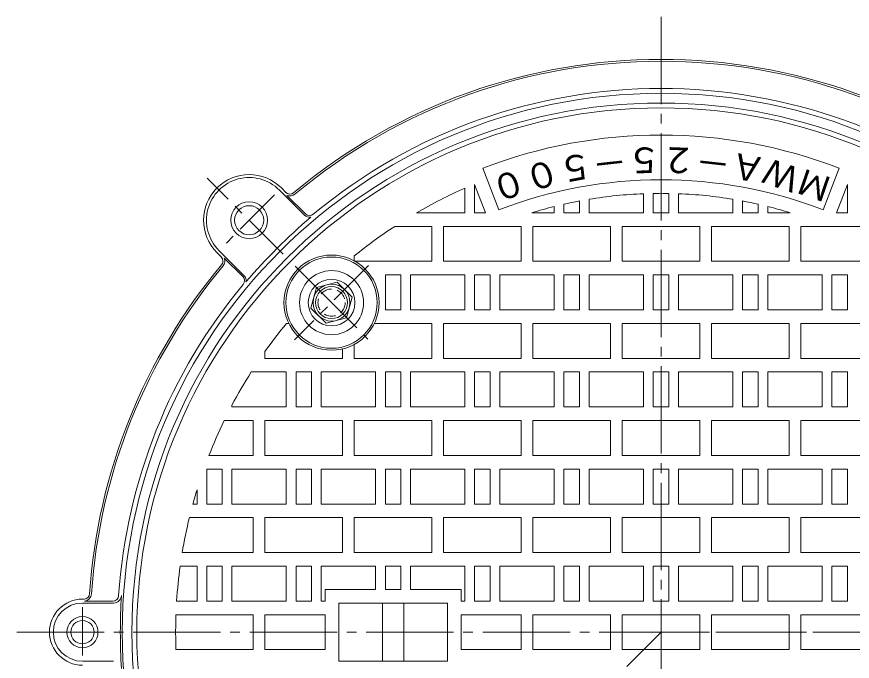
# Model space of a CAD drawing. Units: millimetres, scale not verified. Extents: x -839 to 950, y -677 to 661.
# Drawn here: x -680.7 to -250.4, y 323.7 to 655.6 of the extents above; entities that cross this region are included whole.
import ezdxf
from ezdxf.enums import TextEntityAlignment as Align

# ---------------------------------------------------------------- set-up
doc = ezdxf.new("R2010")
doc.units = ezdxf.units.MM
doc.header["$LTSCALE"] = 5
for name, pattern in [('CHAIN1', [8, 5, -1, 1, -1]), ('CHAIN2', [12, 9, -1, 1, -1]), ('DASHED1', [1.8, 1.2, -0.6])]:
    doc.linetypes.add(name, pattern=pattern)
for name, color, linetype, lineweight in [('8-1', 2, 'Continuous', 9), ('8-2', 3, 'Continuous', 9), ('8-3', 4, 'Continuous', 9), ('8-5', 7, 'Continuous', 9)]:
    doc.layers.add(name, color=color, linetype=linetype, lineweight=lineweight)
doc.styles.add('ＭＳ ゴシック', font='')
doc.styles.get('ＭＳ ゴシック').set_extended_font_data('MS Gothic')

msp = doc.modelspace()

# ---------------------------------------------------------------- linework, layer by layer
at = {"layer": '8-1', "linetype": 'CHAIN1'}
for p, q in [((-543.519, 533.333), (-582.661, 572.474)), ((-547.991, 563.837), (-574.024, 537.804)), ((-646.876, 351.609), (-646.876, 325.769))]:
    msp.add_line(p, q, dxfattribs=at)
at = {"layer": '8-1'}
for p, q in [((-532.597, 553.523), (-545.451, 566.377)), ((-542.141, 565.189), (-544.39, 567.437)), ((-532.031, 554.089), (-541.562, 563.619)), ((-575.375, 531.954), (-577.624, 534.204)), ((-563.71, 522.41), (-576.564, 535.264)), ((-564.275, 521.845), (-573.806, 531.375)), ((-646.204, 355.689), (-646.876, 355.689)), ((-646.876, 353.689), (-630.832, 353.689)), ((-645.904, 354.689), (-631.237, 354.689)), ((-646.876, 323.689), (-630.819, 323.689))]:
    msp.add_line(p, q, dxfattribs=at)
for centre, radius in [((-348.876, 338.689), 277.5), ((-348.876, 338.689), 272.5), ((-561.007, 550.821), 9.5), ((-561.007, 550.821), 7.5), ((-646.876, 338.689), 8), ((-646.876, 338.689), 6)]:
    msp.add_circle(centre, radius, dxfattribs=at)
for centre, radius, start, end in [((-348.876, 338.689), 295, 50.10187, 129.89813), ((-348.876, 338.689), 294, 50.10187, 129.89813), ((-348.876, 338.689), 280, 50.23071, 129.76929), ((-561.007, 550.821), 23.5, 45, 224.99974), ((-561.007, 550.821), 22, 45, 225.00027), ((-540.02, 567.31), 3, 225.00233, 309.89813), ((-540.02, 567.31), 4, 247.32854, 309.89813), ((-313.52, 303.333), 329.583, 130.89749, 139.10247), ((-529.91, 556.21), 3.8, 225, 279.22804), ((-529.91, 556.21), 3, 225, 309.76929), ((-577.497, 529.833), 3, 320.10184, 44.99338), ((-577.497, 529.833), 4, 320.10184, 22.67194), ((-348.876, 338.689), 295, 140.10184, 176.15175), ((-348.876, 338.689), 294, 140.10184, 176.15175), ((-566.397, 519.723), 3, 320.23066, 45), ((-566.397, 519.723), 3.8, 350.77182, 45), ((-348.876, 338.689), 280, 140.23066, 176.15039), ((-646.204, 358.689), 3, 270, 356.15175), ((-646.204, 358.677), 4, 274.30129, 356.15392), ((-631.237, 357.689), 3, 270, 356.15039), ((-630.832, 357.689), 4, 269.99997, 356.72417), ((-298.875, 338.689), 328.5, 176.72417, 183.27583), ((-298.875, 338.689), 328.5, 176.69251, 176.72417), ((-646.876, 338.689), 17, 90, 270), ((-646.876, 338.689), 15, 90, 270)]:
    msp.add_arc(centre, radius, start, end, dxfattribs=at)
at = {"layer": '8-2', "linetype": 'CHAIN2'}
for p, q in [((-348.876, 655.647), (-348.876, 21.96)), ((-537.345, 527.158), (-499.817, 489.63)), ((-680.738, 338.689), (-38.99, 338.689))]:
    msp.add_line(p, q, dxfattribs=at)
at = {"layer": '8-2'}
for p, q in [((-440.618, 577.685), (-432.375, 556.213)), ((-257.133, 577.685), (-265.376, 556.213)), ((-444.875, 569.243), (-444.875, 554.69)), ((-444.875, 569.243), (-439.289, 554.69)), ((-252.876, 569.243), (-258.462, 554.69)), ((-252.876, 569.243), (-252.876, 554.69)), ((-449.875, 567.379), (-449.875, 554.69)), ((-357.875, 564.509), (-357.875, 554.69)), ((-352.875, 564.653), (-352.875, 554.69)), ((-344.876, 564.653), (-344.876, 554.69)), ((-339.876, 564.509), (-339.876, 554.69)), ((-390.875, 560.751), (-390.875, 554.69)), ((-385.875, 561.639), (-385.875, 554.69)), ((-311.876, 561.639), (-311.876, 554.69)), ((-306.876, 560.751), (-306.876, 554.69)), ((-403.875, 557.894), (-403.875, 554.69)), ((-398.875, 559.088), (-398.875, 554.69)), ((-298.876, 559.088), (-298.876, 554.69)), ((-293.876, 557.894), (-293.876, 554.69)), ((-474.746, 554.69), (-449.875, 554.69)), ((-444.875, 554.69), (-439.289, 554.69)), ((-415.355, 554.69), (-403.875, 554.69)), ((-398.875, 554.69), (-390.875, 554.69)), ((-385.875, 554.69), (-357.875, 554.69)), ((-352.875, 554.69), (-348.876, 554.69)), ((-344.876, 554.69), (-348.876, 554.69)), ((-311.876, 554.69), (-339.876, 554.69)), ((-298.876, 554.69), (-306.876, 554.69)), ((-282.396, 554.69), (-293.876, 554.69)), ((-252.876, 554.69), (-258.462, 554.69)), ((-486.056, 547.69), (-466.876, 547.69)), ((-466.876, 547.69), (-466.876, 529.689)), ((-460.876, 547.69), (-460.876, 529.689)), ((-414.876, 547.69), (-414.876, 529.689)), ((-368.875, 547.69), (-368.875, 529.689)), ((-368.875, 547.69), (-348.876, 547.69)), ((-328.876, 547.69), (-348.876, 547.69)), ((-328.876, 547.69), (-328.876, 529.689)), ((-282.875, 547.69), (-282.875, 529.689)), ((-506.876, 532.43), (-506.876, 529.917)), ((-506.467, 529.689), (-466.876, 529.689)), ((-460.876, 529.689), (-420.876, 529.689)), ((-414.876, 529.689), (-374.875, 529.689)), ((-368.875, 529.689), (-348.876, 529.689)), ((-328.876, 529.689), (-348.876, 529.689)), ((-282.875, 529.689), (-322.876, 529.689)), ((-236.875, 529.689), (-276.875, 529.689)), ((-490.875, 522.689), (-490.875, 504.689)), ((-490.875, 522.689), (-482.875, 522.689)), ((-482.875, 522.689), (-482.875, 504.689)), ((-477.875, 522.689), (-477.875, 504.689)), ((-477.875, 522.689), (-449.875, 522.689)), ((-449.875, 522.689), (-449.875, 504.689)), ((-444.875, 522.689), (-444.875, 504.689)), ((-444.875, 522.689), (-436.875, 522.689)), ((-436.875, 522.689), (-436.875, 504.689)), ((-431.875, 522.689), (-431.875, 504.689)), ((-431.875, 522.689), (-403.875, 522.689)), ((-403.875, 522.689), (-403.875, 504.689)), ((-398.875, 522.689), (-398.875, 504.689)), ((-398.875, 522.689), (-390.875, 522.689)), ((-390.875, 522.689), (-390.875, 504.689)), ((-385.875, 522.689), (-385.875, 504.689)), ((-385.875, 522.689), (-357.875, 522.689)), ((-357.875, 522.689), (-357.875, 504.689)), ((-352.875, 522.689), (-352.875, 504.689)), ((-352.875, 522.689), (-348.876, 522.689)), ((-344.876, 522.689), (-348.876, 522.689)), ((-344.876, 522.689), (-344.876, 504.689)), ((-339.876, 522.689), (-339.876, 504.689)), ((-311.876, 522.689), (-339.876, 522.689)), ((-311.876, 522.689), (-311.876, 504.689)), ((-306.876, 522.689), (-306.876, 504.689)), ((-298.876, 522.689), (-306.876, 522.689)), ((-298.876, 522.689), (-298.876, 504.689)), ((-293.876, 522.689), (-293.876, 504.689)), ((-265.876, 522.689), (-293.876, 522.689)), ((-265.876, 522.689), (-265.876, 504.689)), ((-260.876, 522.689), (-260.876, 504.689)), ((-252.876, 522.689), (-260.876, 522.689)), ((-252.876, 522.689), (-252.876, 504.689)), ((-490.875, 504.689), (-482.875, 504.689)), ((-477.875, 504.689), (-449.875, 504.689)), ((-444.875, 504.689), (-436.875, 504.689)), ((-431.875, 504.689), (-403.875, 504.689)), ((-398.875, 504.689), (-390.875, 504.689)), ((-385.875, 504.689), (-357.875, 504.689)), ((-352.875, 504.689), (-348.876, 504.689)), ((-344.876, 504.689), (-348.876, 504.689)), ((-311.876, 504.689), (-339.876, 504.689)), ((-298.876, 504.689), (-306.876, 504.689)), ((-265.876, 504.689), (-293.876, 504.689)), ((-252.876, 504.689), (-260.876, 504.689)), ((-541.797, 497.689), (-540.619, 497.689)), ((-496.544, 497.689), (-466.876, 497.689)), ((-466.876, 497.689), (-466.876, 479.689)), ((-460.876, 497.689), (-460.876, 479.689)), ((-414.876, 497.689), (-414.876, 479.689)), ((-368.875, 497.689), (-368.875, 479.689)), ((-368.875, 497.689), (-348.876, 497.689)), ((-328.876, 497.689), (-348.876, 497.689)), ((-328.876, 497.689), (-328.876, 479.689)), ((-282.875, 497.689), (-282.875, 479.689)), ((-506.876, 486.871), (-506.876, 479.689)), ((-552.876, 483.201), (-552.876, 479.689)), ((-512.876, 484.568), (-512.876, 479.689)), ((-552.876, 479.689), (-512.876, 479.689)), ((-506.876, 479.689), (-466.876, 479.689)), ((-460.876, 479.689), (-420.876, 479.689)), ((-414.876, 479.689), (-374.875, 479.689)), ((-368.875, 479.689), (-348.876, 479.689)), ((-328.876, 479.689), (-348.876, 479.689)), ((-282.875, 479.689), (-322.876, 479.689)), ((-236.875, 479.689), (-276.875, 479.689)), ((-559.929, 472.689), (-541.875, 472.689)), ((-541.875, 472.689), (-541.875, 454.689)), ((-536.875, 472.689), (-536.875, 454.689)), ((-536.875, 472.689), (-528.875, 472.689)), ((-528.875, 472.689), (-528.875, 454.689)), ((-523.875, 472.689), (-523.875, 454.689)), ((-523.875, 472.689), (-495.875, 472.689)), ((-495.875, 472.689), (-495.875, 454.689)), ((-490.875, 472.689), (-490.875, 454.689)), ((-490.875, 472.689), (-482.875, 472.689)), ((-482.875, 472.689), (-482.875, 454.689)), ((-477.875, 472.689), (-477.875, 454.689)), ((-477.875, 472.689), (-449.875, 472.689)), ((-449.875, 472.689), (-449.875, 454.689)), ((-444.875, 472.689), (-444.875, 454.689)), ((-444.875, 472.689), (-436.875, 472.689)), ((-436.875, 472.689), (-436.875, 454.689)), ((-431.875, 472.689), (-431.875, 454.689)), ((-431.875, 472.689), (-403.875, 472.689)), ((-403.875, 472.689), (-403.875, 454.689)), ((-398.875, 472.689), (-398.875, 454.689)), ((-398.875, 472.689), (-390.875, 472.689)), ((-390.875, 472.689), (-390.875, 454.689)), ((-385.875, 472.689), (-385.875, 454.689)), ((-385.875, 472.689), (-357.875, 472.689)), ((-357.875, 472.689), (-357.875, 454.689)), ((-352.875, 472.689), (-352.875, 454.689)), ((-352.875, 472.689), (-348.876, 472.689)), ((-344.876, 472.689), (-348.876, 472.689)), ((-344.876, 472.689), (-344.876, 454.689)), ((-339.876, 472.689), (-339.876, 454.689)), ((-311.876, 472.689), (-339.876, 472.689)), ((-311.876, 472.689), (-311.876, 454.689)), ((-306.876, 472.689), (-306.876, 454.689)), ((-298.876, 472.689), (-306.876, 472.689)), ((-298.876, 472.689), (-298.876, 454.689)), ((-293.876, 472.689), (-293.876, 454.689)), ((-265.876, 472.689), (-293.876, 472.689)), ((-265.876, 472.689), (-265.876, 454.689)), ((-260.876, 472.689), (-260.876, 454.689)), ((-252.876, 472.689), (-260.876, 472.689)), ((-252.876, 472.689), (-252.876, 454.689)), ((-569.875, 455.561), (-569.875, 454.689)), ((-569.875, 454.689), (-541.875, 454.689)), ((-536.875, 454.689), (-528.875, 454.689)), ((-523.875, 454.689), (-495.875, 454.689)), ((-490.875, 454.689), (-482.875, 454.689)), ((-477.875, 454.689), (-449.875, 454.689)), ((-444.875, 454.689), (-436.875, 454.689)), ((-431.875, 454.689), (-403.875, 454.689)), ((-398.875, 454.689), (-390.875, 454.689)), ((-385.875, 454.689), (-357.875, 454.689)), ((-352.875, 454.689), (-348.876, 454.689)), ((-344.876, 454.689), (-348.876, 454.689)), ((-311.876, 454.689), (-339.876, 454.689)), ((-298.876, 454.689), (-306.876, 454.689)), ((-265.876, 454.689), (-293.876, 454.689)), ((-252.876, 454.689), (-260.876, 454.689)), ((-573.862, 447.689), (-558.876, 447.689)), ((-558.876, 447.689), (-558.876, 429.689)), ((-552.876, 447.689), (-552.876, 429.689)), ((-506.876, 447.689), (-506.876, 429.689)), ((-460.876, 447.689), (-460.876, 429.689)), ((-414.876, 447.689), (-414.876, 429.689)), ((-368.875, 447.689), (-368.875, 429.689)), ((-368.875, 447.689), (-348.876, 447.689)), ((-328.876, 447.689), (-348.876, 447.689)), ((-328.876, 447.689), (-328.876, 429.689)), ((-282.875, 447.689), (-282.875, 429.689)), ((-581.725, 429.689), (-558.876, 429.689)), ((-552.876, 429.689), (-512.876, 429.689)), ((-506.876, 429.689), (-466.876, 429.689)), ((-460.876, 429.689), (-420.876, 429.689)), ((-414.876, 429.689), (-374.875, 429.689)), ((-368.875, 429.689), (-348.876, 429.689)), ((-328.876, 429.689), (-348.876, 429.689)), ((-282.875, 429.689), (-322.876, 429.689)), ((-236.875, 429.689), (-276.875, 429.689)), ((-582.875, 422.689), (-582.875, 404.689)), ((-582.875, 422.689), (-574.875, 422.689)), ((-574.875, 422.689), (-574.875, 404.689)), ((-569.875, 422.689), (-569.875, 404.689)), ((-569.875, 422.689), (-541.875, 422.689)), ((-541.875, 422.689), (-541.875, 404.689)), ((-536.875, 422.689), (-536.875, 404.689)), ((-536.875, 422.689), (-528.875, 422.689)), ((-528.875, 422.689), (-528.875, 404.689)), ((-523.875, 422.689), (-523.875, 404.689)), ((-523.875, 422.689), (-495.875, 422.689)), ((-495.875, 422.689), (-495.875, 404.689)), ((-490.875, 422.689), (-490.875, 404.689)), ((-490.875, 422.689), (-482.875, 422.689)), ((-482.875, 422.689), (-482.875, 404.689)), ((-477.875, 422.689), (-477.875, 404.689)), ((-477.875, 422.689), (-449.875, 422.689)), ((-449.875, 422.689), (-449.875, 404.689)), ((-444.875, 422.689), (-444.875, 404.689)), ((-444.875, 422.689), (-436.875, 422.689)), ((-436.875, 422.689), (-436.875, 404.689)), ((-431.875, 422.689), (-431.875, 404.689)), ((-431.875, 422.689), (-403.875, 422.689)), ((-403.875, 422.689), (-403.875, 404.689)), ((-398.875, 422.689), (-398.875, 404.689)), ((-398.875, 422.689), (-390.875, 422.689)), ((-390.875, 422.689), (-390.875, 404.689)), ((-385.875, 422.689), (-357.875, 422.689)), ((-385.875, 422.689), (-385.875, 404.689)), ((-357.875, 422.689), (-357.875, 404.689)), ((-352.875, 422.689), (-348.876, 422.689)), ((-352.875, 422.689), (-352.875, 404.689)), ((-344.876, 422.689), (-348.876, 422.689)), ((-344.876, 422.689), (-344.876, 404.689)), ((-311.876, 422.689), (-339.876, 422.689)), ((-339.876, 422.689), (-339.876, 404.689)), ((-311.876, 422.689), (-311.876, 404.689)), ((-306.876, 422.689), (-306.876, 404.689)), ((-298.876, 422.689), (-306.876, 422.689)), ((-298.876, 422.689), (-298.876, 404.689)), ((-293.876, 422.689), (-293.876, 404.689)), ((-265.876, 422.689), (-293.876, 422.689)), ((-265.876, 422.689), (-265.876, 404.689)), ((-260.876, 422.689), (-260.876, 404.689)), ((-252.876, 422.689), (-260.876, 422.689)), ((-252.876, 422.689), (-252.876, 404.689)), ((-587.875, 412.032), (-587.875, 404.689)), ((-590.006, 404.689), (-587.875, 404.689)), ((-582.875, 404.689), (-574.875, 404.689)), ((-569.875, 404.689), (-541.875, 404.689)), ((-536.875, 404.689), (-528.875, 404.689)), ((-523.875, 404.689), (-495.875, 404.689)), ((-490.875, 404.689), (-482.875, 404.689)), ((-477.875, 404.689), (-449.875, 404.689)), ((-444.875, 404.689), (-436.875, 404.689)), ((-431.875, 404.689), (-403.875, 404.689)), ((-398.875, 404.689), (-390.875, 404.689)), ((-357.875, 404.689), (-385.875, 404.689)), ((-344.876, 404.689), (-352.875, 404.689)), ((-311.876, 404.689), (-339.876, 404.689)), ((-298.876, 404.689), (-306.876, 404.689)), ((-265.876, 404.689), (-293.876, 404.689)), ((-252.876, 404.689), (-260.876, 404.689)), ((-552.876, 397.689), (-552.876, 379.689)), ((-506.876, 397.689), (-506.876, 379.689)), ((-460.876, 397.689), (-460.876, 379.689)), ((-460.876, 397.689), (-420.876, 397.689)), ((-420.876, 397.689), (-420.876, 379.689)), ((-414.876, 397.689), (-414.876, 379.689)), ((-368.875, 397.689), (-368.875, 379.689)), ((-368.875, 397.689), (-328.876, 397.689)), ((-328.876, 397.689), (-328.876, 379.689)), ((-282.876, 397.689), (-282.876, 379.689)), ((-236.875, 397.689), (-276.875, 397.689)), ((-276.875, 397.689), (-276.875, 379.689)), ((-595.491, 379.689), (-558.876, 379.689)), ((-552.876, 379.689), (-512.876, 379.689)), ((-506.876, 379.689), (-466.876, 379.689)), ((-460.876, 379.689), (-420.876, 379.689)), ((-414.876, 379.689), (-374.876, 379.689)), ((-368.875, 379.689), (-328.876, 379.689)), ((-282.876, 379.689), (-322.875, 379.689)), ((-236.875, 379.689), (-276.875, 379.689)), ((-596.553, 372.689), (-587.875, 372.689)), ((-587.875, 372.689), (-587.875, 354.689)), ((-582.875, 372.689), (-582.875, 354.689)), ((-582.875, 372.689), (-574.875, 372.689)), ((-574.875, 372.689), (-574.875, 354.689)), ((-569.875, 372.689), (-569.875, 354.689)), ((-569.875, 372.689), (-541.875, 372.689)), ((-541.875, 372.689), (-541.875, 354.689)), ((-536.875, 372.689), (-536.875, 354.689)), ((-536.875, 372.689), (-528.875, 372.689)), ((-528.875, 372.689), (-528.875, 354.689)), ((-523.875, 372.689), (-523.875, 354.689)), ((-523.875, 372.689), (-495.875, 372.689)), ((-495.875, 372.689), (-495.875, 360.688)), ((-490.875, 372.689), (-482.875, 372.689)), ((-490.875, 372.689), (-490.875, 360.688)), ((-482.875, 372.689), (-482.875, 360.688)), ((-477.875, 372.689), (-449.875, 372.689)), ((-477.875, 372.689), (-477.875, 360.688)), ((-449.875, 372.689), (-449.875, 354.689)), ((-444.875, 372.689), (-444.875, 354.689)), ((-444.875, 372.689), (-436.875, 372.689)), ((-436.875, 372.689), (-436.875, 354.689)), ((-431.875, 372.689), (-431.875, 354.689)), ((-431.875, 372.689), (-403.875, 372.689)), ((-403.875, 372.689), (-403.875, 354.689)), ((-398.875, 372.689), (-398.875, 354.689)), ((-398.875, 372.689), (-390.875, 372.689)), ((-390.875, 372.689), (-390.875, 354.689)), ((-385.875, 372.689), (-357.875, 372.689)), ((-385.875, 372.689), (-385.875, 354.689)), ((-357.875, 372.689), (-357.875, 354.689)), ((-352.875, 372.689), (-348.876, 372.689)), ((-352.875, 372.689), (-352.875, 354.689)), ((-344.876, 372.689), (-348.876, 372.689)), ((-344.876, 372.689), (-344.876, 354.689)), ((-311.876, 372.689), (-339.876, 372.689)), ((-339.876, 372.689), (-339.876, 354.689)), ((-311.876, 372.689), (-311.876, 354.689)), ((-306.876, 372.689), (-306.876, 354.689)), ((-298.876, 372.689), (-306.876, 372.689)), ((-298.876, 372.689), (-298.876, 354.689)), ((-293.876, 372.689), (-293.876, 354.689)), ((-265.876, 372.689), (-293.876, 372.689)), ((-265.876, 372.689), (-265.876, 354.689)), ((-260.876, 372.689), (-260.876, 354.689)), ((-252.876, 372.689), (-260.876, 372.689)), ((-252.876, 372.689), (-252.876, 354.689)), ((-521.875, 360.688), (-521.875, 354.689)), ((-521.875, 360.688), (-495.875, 360.688)), ((-490.875, 360.688), (-482.875, 360.688)), ((-477.875, 360.688), (-451.876, 360.688)), ((-598.363, 354.689), (-587.875, 354.689)), ((-582.875, 354.689), (-574.875, 354.689)), ((-569.875, 354.689), (-541.875, 354.689)), ((-528.875, 354.689), (-536.875, 354.689)), ((-521.875, 354.689), (-523.875, 354.689)), ((-514.876, 353.688), (-458.876, 353.688)), ((-514.876, 353.688), (-514.876, 338.689)), ((-492.376, 353.688), (-492.376, 338.689)), ((-481.376, 353.688), (-481.376, 338.689)), ((-458.876, 353.689), (-458.876, 338.688)), ((-444.875, 354.689), (-436.875, 354.689)), ((-431.875, 354.689), (-403.875, 354.689)), ((-398.875, 354.689), (-390.875, 354.689)), ((-357.875, 354.689), (-385.875, 354.689)), ((-344.876, 354.689), (-352.875, 354.689)), ((-311.876, 354.689), (-339.876, 354.689)), ((-298.876, 354.689), (-306.876, 354.689)), ((-265.876, 354.689), (-293.876, 354.689)), ((-252.876, 354.689), (-260.876, 354.689)), ((-598.713, 347.688), (-558.876, 347.688)), ((-558.876, 347.688), (-558.876, 338.689)), ((-552.876, 347.688), (-521.875, 347.688)), ((-552.876, 347.688), (-552.876, 338.689)), ((-521.875, 347.688), (-521.875, 338.689)), ((-451.875, 347.689), (-420.876, 347.689)), ((-451.875, 347.689), (-451.875, 338.688)), ((-420.876, 347.689), (-420.876, 338.688)), ((-414.876, 347.689), (-374.876, 347.689)), ((-414.876, 347.689), (-414.876, 338.688)), ((-374.876, 347.689), (-374.876, 338.688)), ((-368.875, 347.689), (-328.876, 347.689)), ((-368.875, 347.689), (-368.875, 338.688)), ((-328.876, 347.689), (-328.876, 338.688)), ((-282.876, 347.689), (-322.875, 347.689)), ((-322.875, 347.689), (-322.875, 338.688)), ((-282.876, 347.689), (-282.876, 338.688)), ((-245.875, 347.689), (-276.875, 347.689)), ((-276.875, 347.689), (-276.875, 338.688)), ((-558.876, 329.689), (-558.876, 338.689)), ((-552.876, 329.689), (-552.876, 338.689)), ((-521.875, 329.689), (-521.875, 338.689)), ((-514.876, 323.689), (-514.876, 338.689)), ((-492.376, 323.689), (-492.376, 338.689)), ((-481.376, 323.689), (-481.376, 338.689)), ((-458.876, 323.689), (-458.876, 338.689)), ((-451.875, 329.689), (-451.875, 338.689)), ((-420.876, 329.689), (-420.876, 338.689)), ((-414.876, 329.689), (-414.876, 338.689)), ((-374.876, 329.689), (-374.876, 338.689)), ((-368.875, 329.689), (-368.875, 338.689)), ((-328.876, 329.689), (-328.876, 338.689)), ((-322.875, 329.689), (-322.875, 338.689)), ((-282.876, 329.689), (-282.876, 338.689)), ((-276.875, 329.689), (-276.875, 338.689)), ((-598.713, 329.689), (-558.876, 329.689)), ((-552.876, 329.689), (-521.875, 329.689)), ((-451.875, 329.689), (-420.876, 329.689)), ((-414.876, 329.689), (-374.876, 329.689)), ((-368.875, 329.689), (-328.876, 329.689)), ((-282.876, 329.689), (-322.875, 329.689)), ((-245.875, 329.689), (-276.875, 329.689)), ((-514.876, 323.689), (-458.876, 323.689))]:
    msp.add_line(p, q, dxfattribs=at)
at = {"layer": '8-2', "linetype": 'CHAIN1'}
msp.add_line((-499.5, 527.476), (-537.663, 489.312), dxfattribs=at)
at = {"layer": '8-2'}
for points in [[(-460.876, 547.69), (-420.876, 547.69), (-420.876, 529.689)], [(-414.876, 547.69), (-374.875, 547.69), (-374.875, 529.689)], [(-282.875, 547.69), (-322.876, 547.69), (-322.876, 529.689)], [(-236.875, 547.69), (-276.875, 547.69), (-276.875, 529.689)], [(-460.876, 497.689), (-420.876, 497.689), (-420.876, 479.689)], [(-414.876, 497.689), (-374.875, 497.689), (-374.875, 479.689)], [(-282.875, 497.689), (-322.876, 497.689), (-322.876, 479.689)], [(-236.875, 497.689), (-276.875, 497.689), (-276.875, 479.689)], [(-552.876, 447.689), (-512.876, 447.689), (-512.876, 429.689)], [(-506.876, 447.689), (-466.876, 447.689), (-466.876, 429.689)], [(-460.876, 447.689), (-420.876, 447.689), (-420.876, 429.689)], [(-414.876, 447.689), (-374.875, 447.689), (-374.875, 429.689)], [(-282.875, 447.689), (-322.876, 447.689), (-322.876, 429.689)], [(-236.875, 447.689), (-276.875, 447.689), (-276.875, 429.689)], [(-591.814, 397.689), (-558.876, 397.689), (-558.876, 379.689)], [(-552.876, 397.689), (-512.876, 397.689), (-512.876, 379.689)], [(-506.876, 397.689), (-466.876, 397.689), (-466.876, 379.689)], [(-414.876, 397.689), (-374.876, 397.689), (-374.876, 379.689)], [(-282.876, 397.689), (-322.875, 397.689), (-322.875, 379.689)], [(-451.875, 360.689), (-451.875, 354.689), (-449.875, 354.689)]]:
    msp.add_lwpolyline(points, dxfattribs=at)
for centre, radius in [((-348.876, 338.689), 270), ((-518.581, 508.394), 24.5), ((-518.581, 508.394), 23.5), ((-518.581, 508.394), 16.5)]:
    msp.add_circle(centre, radius, dxfattribs=at)
at = {"layer": '8-2', "linetype": 'DASHED1'}
msp.add_circle((-518.581, 508.394), 7, dxfattribs=at)
at = {"layer": '8-2'}
for radius, start, end in [(256, 69, 111), (233, 68.99998, 111), (250, 113.82841, 120.23076), (226, 92.28229, 99.42268), (226, 90, 91.01413), (226, 88.98587, 90), (226, 80.57732, 87.71771), (226, 100.71013, 102.78178), (226, 77.21822, 79.28987), (226, 104.08507, 107.10695), (226, 72.89305, 75.91493), (250, 123.27943, 129.19788), (250, 140.50565, 144.68645), (250, 147.58806, 152.12849), (250, 154.15092, 158.65382), (250, 162.93997, 164.69237), (250, 166.34935, 170.56081), (250, 172.18352, 176.33054), (250, 177.9369, 180), (250, 180, 182.0631)]:
    msp.add_arc((-348.876, 338.689), radius, start, end, dxfattribs=at)
at = {"layer": '8-3', "color": 2}
msp.add_lwpolyline([(-515.742, 518.99), (-526.338, 516.151), (-529.177, 505.555), (-521.42, 497.798), (-510.824, 500.638), (-507.985, 511.233)], close=True, dxfattribs=at)
at = {"layer": '8-3'}
msp.add_circle((-518.581, 508.394), 12, dxfattribs=at)
msp.add_circle((-518.581, 508.394), 12, dxfattribs=at)
at = {"layer": '8-3', "color": 2}
for radius in [9.5, 8.25]:
    msp.add_circle((-518.581, 508.394), radius, dxfattribs=at)
at = {"layer": '8-5', "color": 4, "linetype": 'CHAIN1'}
for q in [(-612.698, 74.866), (-8.467, 338.689)]:
    msp.add_line((-348.876, 338.689), q, dxfattribs=at)

# ---------------------------------------------------------------- texts
at = {"layer": '8-2', "color": 7, "style": 'ＭＳ ゴシック'}
for s, rotation, p in [('５', 182.1, (-349.06, 592.596)), ('２', 177.9, (-330.482, 591.937)), ('Ａ', 169.5, (-293.719, 586.552)), ('０', 198.9, (-405.209, 586.864)), ('５', 190.5, (-386.112, 589.832)), ('－', 186.3, (-367.637, 591.894)), ('－', 173.7, (-312.001, 589.918)), ('Ｗ', 161.1, (-275.291, 581.033)), ('Ｍ', 161.1, (-258.137, 575.854)), ('０', 198.9, (-422.363, 581.685))]:
    msp.add_text(s, height=13.2, rotation=rotation, dxfattribs=at).set_placement(p, align=Align.BOTTOM_LEFT)

doc.saveas('drawing.dxf')
